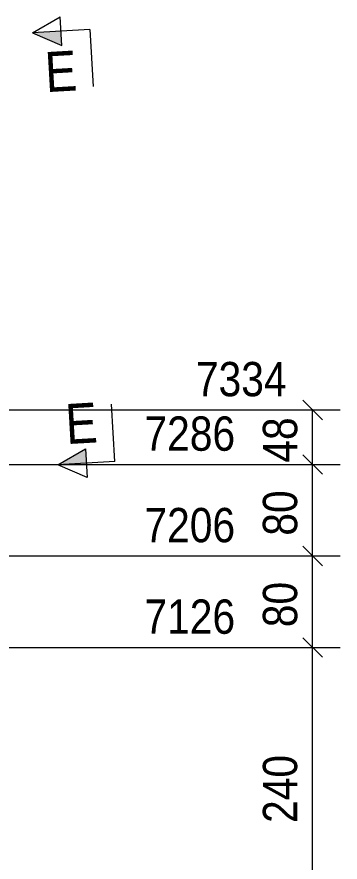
# Model space of a CAD drawing. Header units: millimetres. Extents: x 2 to 579, y 0 to 825.
# Drawn here: x 108.6 to 136.8, y 646.7 to 720.6 of the extents above; entities that cross this region are included whole.
import ezdxf

# ---------------------------------------------------------------- set-up
doc = ezdxf.new("R2010")
doc.units = ezdxf.units.MM
doc.linetypes.add('XKITLINE00', pattern=[0])
doc.layers.add('Dimensions', color=7, linetype='Continuous', lineweight=0)
doc.layers.add('Section', color=6, linetype='Continuous', lineweight=0)
doc.styles.add('ARIAL', font='ARIAL.TTF')

# ---------------------------------------------------------------- blocks, each defined once
blk = doc.blocks.new('*A172')
at = {"layer": 'Section'}
for points in [[(112.54, 718.096), (109.972, 719.198), (112.467, 719.343)], [(114.666, 681.588), (112.17, 681.442), (114.593, 682.835)]]:
    blk.add_hatch(color=3, dxfattribs=at).paths.add_polyline_path(points, flags=17)
at = {"layer": 'Section', "color": 3, "linetype": 'XKITLINE00', "lineweight": 0}
for p, q in [((109.972, 719.198), (112.395, 720.591)), ((112.54, 718.096), (112.395, 720.591)), ((109.972, 719.198), (112.54, 718.096)), ((112.17, 681.442), (114.593, 682.835)), ((114.593, 682.835), (114.738, 680.34)), ((114.738, 680.34), (112.17, 681.442))]:
    blk.add_line(p, q, dxfattribs=at)
at = {"layer": 'Section', "color": 1, "linetype": 'XKITLINE00', "lineweight": 0}
for p, q in [((114.963, 719.489), (109.972, 719.198)), ((114.963, 719.489), (115.254, 714.497)), ((117.161, 681.733), (116.871, 686.724)), ((117.161, 681.733), (112.17, 681.442))]:
    blk.add_line(p, q, dxfattribs=at)
at = {"layer": 'Section', "color": 7, "style": 'ARIAL', "width": 0.85}
for p in [(111.161, 714.008), (112.953, 683.241)]:
    blk.add_text('E', height=3.5, rotation=3.33461, dxfattribs=at).set_placement(p)
blk = doc.blocks.new('*A186')
at = {"layer": 'Dimensions', "color": 7, "linetype": 'XKITLINE00', "lineweight": 0}
for p, q in [((133.601, 666.315), (135.299, 664.618)), ((80.45, 665.466), (136.85, 665.466)), ((134.45, 641.466), (134.45, 665.466)), ((133.601, 642.315), (135.299, 640.618)), ((80.45, 641.466), (136.85, 641.466))]:
    blk.add_line(p, q, dxfattribs=at)
at = {"layer": 'Dimensions', "color": 3}
for p in [(134.45, 665.466), (134.45, 641.466)]:
    blk.add_point(p, dxfattribs=at)
at = {"layer": 'Dimensions', "color": 3, "style": 'ARIAL', "width": 0.85}
blk.add_text('7126', height=3, dxfattribs=at).set_placement((119.75, 666.666))
blk.add_text('240', height=3, rotation=90.00021, dxfattribs=at).set_placement((133.1, 650.129))
blk = doc.blocks.new('*A187')
at = {"layer": 'Dimensions', "color": 7, "linetype": 'XKITLINE00', "lineweight": 0}
for p, q in [((133.601, 674.315), (135.299, 672.618)), ((80.45, 673.466), (136.85, 673.466)), ((134.45, 665.466), (134.45, 673.466)), ((133.601, 666.315), (135.299, 664.618)), ((80.45, 665.466), (136.85, 665.466))]:
    blk.add_line(p, q, dxfattribs=at)
at = {"layer": 'Dimensions', "color": 3}
for p in [(134.45, 673.466), (134.45, 665.466)]:
    blk.add_point(p, dxfattribs=at)
at = {"layer": 'Dimensions', "color": 3, "style": 'ARIAL', "width": 0.85}
blk.add_text('7206', height=3, dxfattribs=at).set_placement((119.75, 674.666))
blk.add_text('80', height=3, rotation=90.00021, dxfattribs=at).set_placement((133.1, 667.241))
blk = doc.blocks.new('*A188')
at = {"layer": 'Dimensions', "color": 7, "linetype": 'XKITLINE00', "lineweight": 0}
for p, q in [((133.601, 682.315), (135.299, 680.618)), ((80.45, 681.466), (136.85, 681.466)), ((134.45, 673.466), (134.45, 681.466)), ((133.601, 674.315), (135.299, 672.618)), ((80.45, 673.466), (136.85, 673.466))]:
    blk.add_line(p, q, dxfattribs=at)
at = {"layer": 'Dimensions', "color": 3}
for p in [(134.45, 681.466), (134.45, 673.466)]:
    blk.add_point(p, dxfattribs=at)
at = {"layer": 'Dimensions', "color": 3, "style": 'ARIAL', "width": 0.85}
blk.add_text('7286', height=3, dxfattribs=at).set_placement((119.75, 682.666))
blk.add_text('80', height=3, rotation=90.00021, dxfattribs=at).set_placement((133.1, 675.241))
blk = doc.blocks.new('*A189')
at = {"layer": 'Dimensions', "color": 7, "linetype": 'XKITLINE00', "lineweight": 0}
for p, q in [((133.601, 687.077), (135.299, 685.38)), ((84.2, 686.229), (136.85, 686.229)), ((134.45, 681.466), (134.45, 686.229)), ((133.601, 682.315), (135.299, 680.618)), ((80.45, 681.466), (136.85, 681.466))]:
    blk.add_line(p, q, dxfattribs=at)
at = {"layer": 'Dimensions', "color": 3}
for p in [(134.45, 686.229), (134.45, 681.466)]:
    blk.add_point(p, dxfattribs=at)
at = {"layer": 'Dimensions', "color": 3, "style": 'ARIAL', "width": 0.85}
blk.add_text('7334', height=3, dxfattribs=at).set_placement((124.25, 687.429))
blk.add_text('48', height=3, rotation=90.00021, dxfattribs=at).set_placement((133.1, 681.622))

msp = doc.modelspace()

# ---------------------------------------------------------------- block references
at = {"lineweight": 0}
for name in ['*A172', '*A189', '*A188', '*A187', '*A186']:
    msp.add_blockref(name, (0, 0), dxfattribs=at)

doc.saveas('drawing.dxf')
